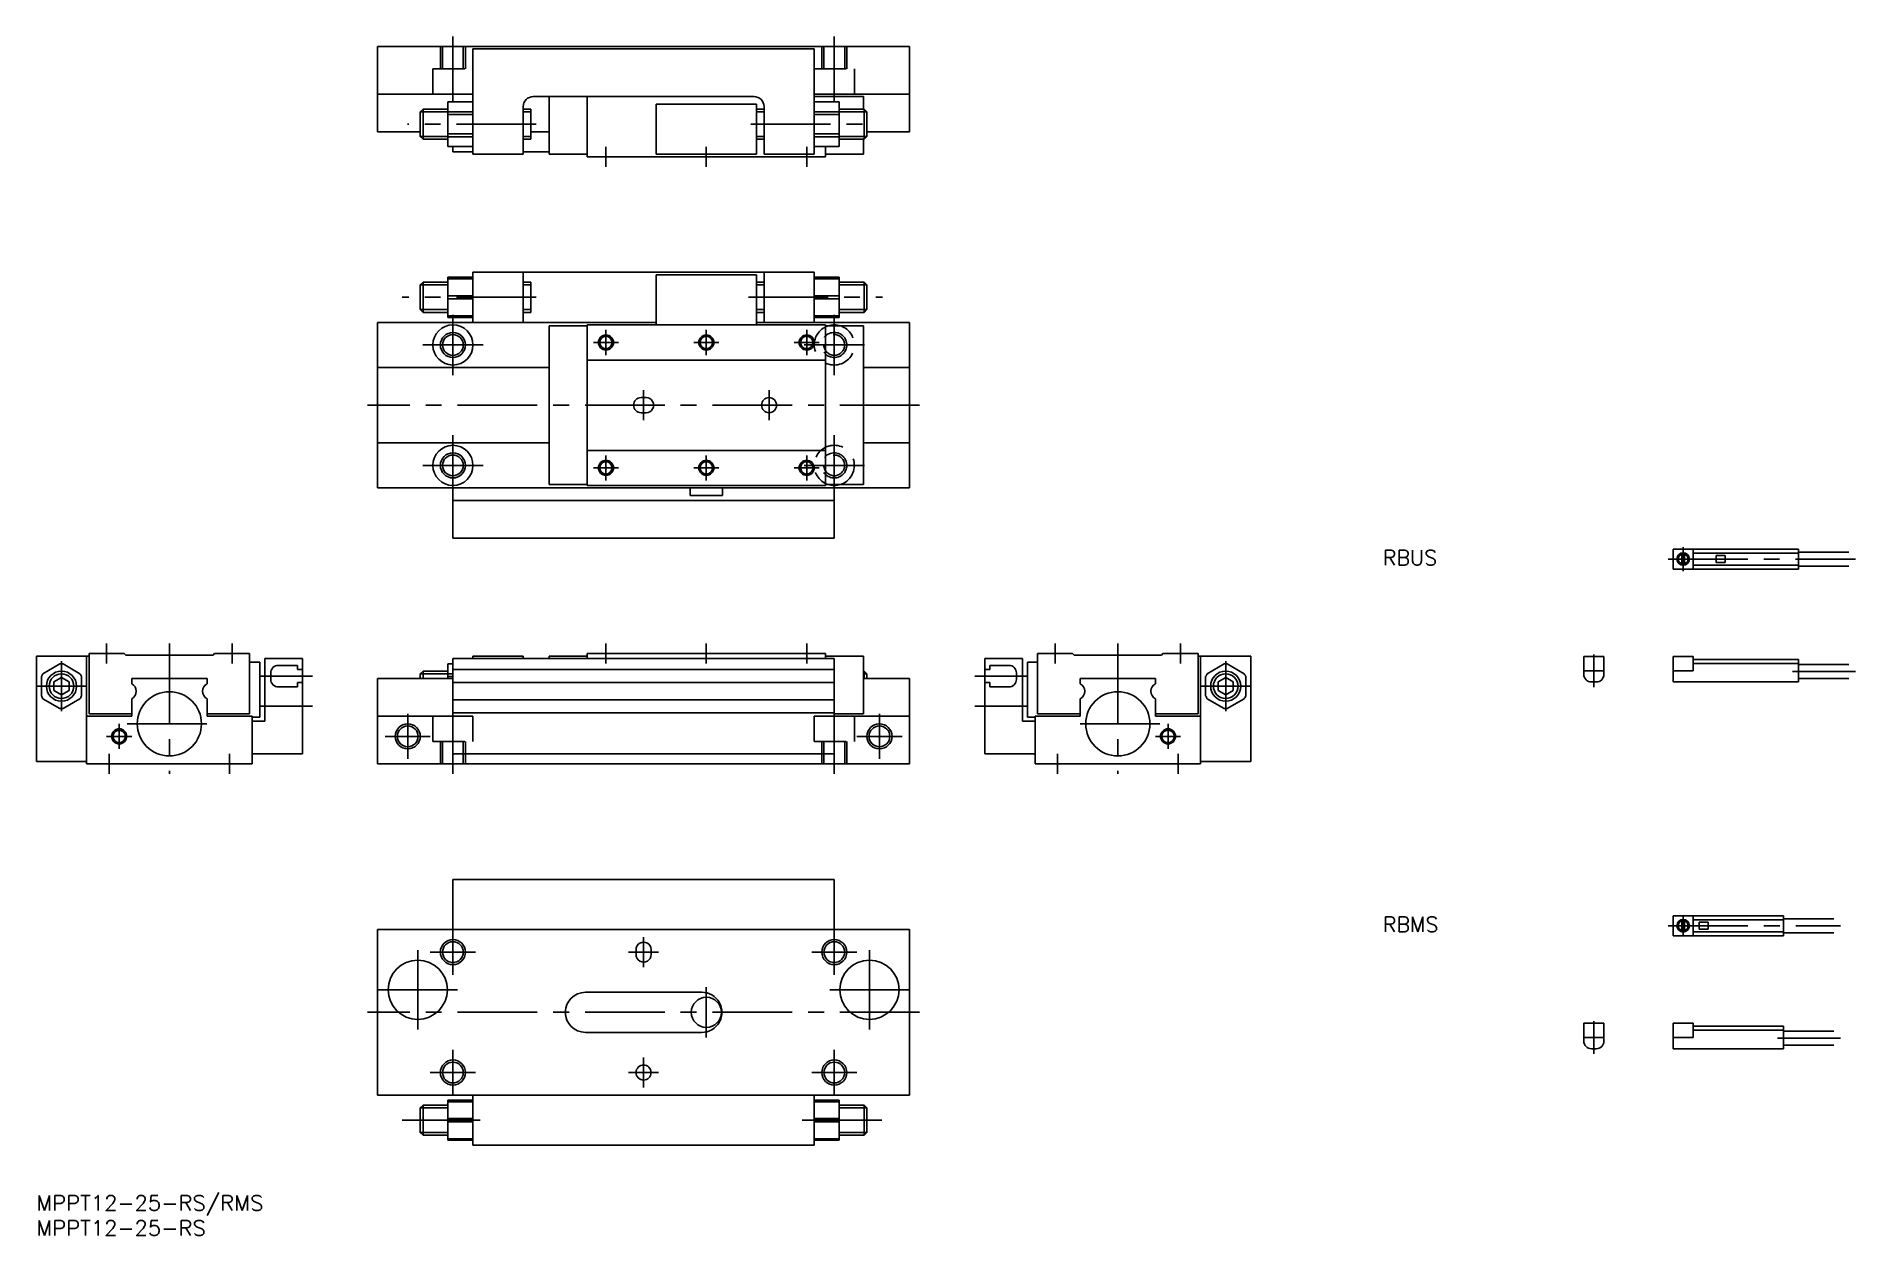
# Model space of a CAD drawing. Extents: x 0 to 363, y -8 to 231.
import ezdxf

# ---------------------------------------------------------------- set-up
doc = ezdxf.new("R2010")
doc.units = 0
doc.header["$LTSCALE"] = 0.5
doc.linetypes.add('CENTER', pattern=[50.8, 31.75, -6.35, 6.35, -6.35])
doc.linetypes.add('DASHED', pattern=[19.05, 12.7, -6.35])
for name, color, linetype in [('MSM_CENTER', 1, 'CENTER'), ('MSM_CONTINUOUS', 7, 'CONTINUOUS'), ('MSM_DASHED', 4, 'DASHED'), ('MSM_NARROW', 5, 'CONTINUOUS'), ('MSM_PART_NUMBER', 7, 'CONTINUOUS')]:
    doc.layers.add(name, color=color, linetype=linetype)
doc.styles.get("Standard").update_dxf_attribs({"font": 'txt.shx', "height": 3, "bigfont": 'bigfont.shx'})

# ---------------------------------------------------------------- blocks, each defined once
blk = doc.blocks.new('*U2')
at = {"layer": 'MSM_PART_NUMBER', "width": 1.029}
blk.add_text('MPPT12-25-RS/RMS', height=3, dxfattribs=at).set_placement((0, -3))
blk = doc.blocks.new('*U3')
at = {"layer": 'MSM_PART_NUMBER', "width": 1.029}
blk.add_text('MPPT12-25-RS', height=3, dxfattribs=at).set_placement((0, -8))
blk = doc.blocks.new('*U5')
at = {"layer": 'MSM_PART_NUMBER'}
blk.add_text('RBUS', height=3, dxfattribs=at).set_placement((268.31933, 125.594965))
blk = doc.blocks.new('*U6')
at = {"layer": 'MSM_PART_NUMBER'}
blk.add_text('RBMS', height=3, dxfattribs=at).set_placement((268.31933, 52.510791))

msp = doc.modelspace()

# ---------------------------------------------------------------- linework, layer by layer
at = {"layer": 'MSM_CENTER'}
for p, q in [((83.00002, 218.000001), (83.00002, 231.000001)), ((159.000024, 218.000001), (159.000024, 231.000001)), ((99.610356, 213.500001), (73.974411, 213.500001)), ((142.389644, 213.500001), (167.060234, 213.500001)), ((113.500004, 209.000001), (113.500004, 205.000001)), ((133.500004, 209.000001), (133.500004, 205.000001)), ((153.500004, 209.000001), (153.500004, 205.000001)), ((99.610356, 179.000001), (72.901165, 179.000001)), ((141.889664, 179.000001), (168.598854, 179.000001)), ((83.00002, 175.500001), (83.00002, 163.500001)), ((159.000024, 175.500001), (159.000024, 163.500001)), ((113.500024, 172.500001), (113.500024, 167.500001)), ((133.500024, 172.500001), (133.500024, 167.500001)), ((153.500024, 172.500001), (153.500024, 167.500001)), ((77.00002, 169.500001), (89.00002, 169.500001)), ((111.000024, 170.000001), (116.000024, 170.000001)), ((131.000024, 170.000001), (136.000024, 170.000001)), ((151.000024, 170.000001), (156.000024, 170.000001)), ((153.000024, 169.500001), (165.000024, 169.500001)), ((121.000004, 160.500001), (121.000004, 154.500001)), ((146.000004, 160.500001), (146.000004, 154.500001)), ((176.000004, 157.500001), (66, 157.500001)), ((83.00002, 151.500001), (83.00002, 139.500001)), ((159.000024, 151.500001), (159.000024, 139.500001)), ((77.00002, 145.500001), (89.00002, 145.500001)), ((113.500024, 147.500001), (113.500024, 142.500001)), ((133.500024, 147.500001), (133.500024, 142.500001)), ((153.000024, 145.500001), (165.000024, 145.500001)), ((153.500024, 147.500001), (153.500024, 142.500001)), ((111.000024, 145.000001), (116.000024, 145.000001)), ((131.000024, 145.000001), (136.000024, 145.000001)), ((151.000024, 145.000001), (156.000024, 145.000001)), ((328.155053, 129.235651), (328.155053, 124.435651)), ((325.15505, 126.835651), (362.518739, 126.835651)), ((14, 110.000001), (14, 106.000001)), ((26.5, 110.000001), (26.5, 83.999998)), ((39, 110.000001), (39, 106.000001)), ((113.500004, 106.000001), (113.500004, 110.000001)), ((133.500004, 106.000001), (133.500004, 110.000001)), ((153.500004, 106.000001), (153.500004, 110.000001)), ((203.000004, 110.000001), (203.000004, 106.000001)), ((215.500004, 110.000001), (215.500004, 83.999998)), ((228.000004, 110.000001), (228.000004, 106.000001)), ((5, 106.500001), (5, 96.500001)), ((237.000004, 106.500001), (237.000004, 96.500001)), ((310.36164, 107.835651), (310.36164, 101.335651)), ((55, 103.500001), (44.699982, 103.500001)), ((187.000004, 103.500001), (197.300004, 103.500001)), ((349.924935, 104.435649), (362.518739, 104.435649)), ((0, 101.500001), (10, 101.500001)), ((242.000004, 101.500001), (232.000004, 101.500001)), ((55, 97.500001), (44.699982, 97.500001)), ((74, 86.999998), (74, 95.999998)), ((83, 96.999998), (83, 83.999998)), ((158.999996, 96.999998), (158.999996, 83.999998)), ((168.000004, 86.999998), (168.000004, 95.999998)), ((187.000004, 97.500001), (197.300004, 97.500001)), ((14, 91.500001), (19, 91.500001)), ((16.5, 94.000001), (16.5, 89.000001)), ((18.100006, 94.000001), (34.900009, 94.000001)), ((69.5, 91.499998), (78.5, 91.499998)), ((163.500004, 91.499998), (172.500004, 91.499998)), ((223.899994, 94.000001), (207.099984, 94.000001)), ((223.000004, 91.5), (228.000004, 91.5)), ((225.500004, 94), (225.500004, 89)), ((14.5, 87.999998), (14.5, 83.999998)), ((38.5, 87.999998), (38.5, 83.999998)), ((203.500004, 87.999998), (203.500004, 83.999998)), ((227.500004, 87.999998), (227.500004, 83.999998)), ((328.155053, 55.751477), (328.155053, 51.751477)), ((83, 52.999998), (83, 43.999998)), ((121.000004, 45.499998), (121.000004, 51.499998)), ((159.000004, 52.999998), (159.000004, 43.999998)), ((325.17683, 53.751477), (359.518739, 53.751477)), ((76, 48.899999), (76, 33.100004)), ((78.5, 48.499998), (87.5, 48.499998)), ((124.000004, 48.499998), (118.000004, 48.499998)), ((154.500004, 48.499998), (163.500004, 48.499998)), ((166.000004, 48.899999), (166.000004, 33.100004)), ((68.099999, 40.999998), (83.900002, 40.999998)), ((133.500004, 41.499998), (133.500004, 31.499998)), ((158.100014, 40.999998), (173.899994, 40.999998)), ((176.000004, 36.499998), (66, 36.499998)), ((310.36164, 34.751477), (310.36164, 28.251477)), ((346.924935, 31.351487), (359.518739, 31.351487)), ((83, 29), (83, 20)), ((121.000004, 27.499998), (121.000004, 21.499998)), ((159.000004, 29), (159.000004, 20)), ((78.5, 24.5), (87.5, 24.5)), ((124.000004, 24.499998), (118.000004, 24.499998)), ((154.500004, 24.5), (163.500004, 24.5)), ((88.432308, 15), (72.901165, 15)), ((152.610204, 15), (168.598854, 15))]:
    msp.add_line(p, q, dxfattribs=at)
at = {"layer": 'MSM_CONTINUOUS'}
for p, q in [((68, 212.000001), (68, 229.000001)), ((68, 229.000001), (174.000024, 229.000001)), ((87.000004, 207.500031), (87.000004, 228.500011)), ((87.000004, 228.500011), (155.000004, 228.500011)), ((155.000004, 207.500031), (155.000004, 228.500011)), ((174.000024, 212.000001), (174.000024, 229.000001)), ((68, 219.500001), (86.999996, 219.500001)), ((87.000004, 217.949991), (82.000008, 217.949991)), ((82.000008, 217.949991), (82.000008, 209.050001)), ((99.000004, 219.000031), (143.000014, 219.000031)), ((102.149998, 207.500011), (102.149998, 219.000001)), ((109.750019, 207.000001), (109.750019, 219.000001)), ((155.000004, 219.500001), (174.000004, 219.500001)), ((155.000004, 219.000001), (164.850014, 219.000001)), ((155.000004, 217.949991), (160.000004, 217.949991)), ((160.000004, 217.949991), (160.000004, 209.050001)), ((164.850014, 216.500001), (164.850014, 219.000001)), ((77.041504, 216.500001), (76.500004, 215.958501)), ((76.500004, 211.041501), (76.500004, 215.958501)), ((77.041504, 210.500001), (77.041504, 216.500001)), ((82.000004, 216.500001), (77.041504, 216.500001)), ((82.000008, 215.989101), (87.000004, 215.989101)), ((82.000008, 215.450011), (87.000004, 215.450011)), ((98.500004, 216.500001), (96.999984, 216.500001)), ((97.000012, 207.500031), (97.000012, 216.999981)), ((98.500004, 216.500001), (98.500004, 210.500001)), ((123.500004, 217.500011), (123.500004, 207.500011)), ((123.500004, 217.500011), (143.500004, 217.500011)), ((143.500004, 217.500011), (143.500004, 207.500011)), ((143.500004, 216.500001), (145.000004, 216.500001)), ((145.000014, 207.500031), (145.000014, 216.999981)), ((160.000004, 215.989101), (155.000004, 215.989101)), ((160.000004, 215.450011), (155.000004, 215.450011)), ((159.999996, 216.500001), (164.958504, 216.500001)), ((164.958504, 216.500001), (164.958504, 210.500001)), ((165.500004, 215.958501), (164.958504, 216.500001)), ((165.500004, 215.958501), (165.500004, 211.041501)), ((68, 212.000001), (76.500004, 212.000001)), ((76.500004, 211.041501), (77.041504, 210.500001)), ((82.000004, 210.500001), (77.041504, 210.500001)), ((82.000008, 211.549981), (87.000004, 211.549981)), ((82.000008, 211.010891), (87.000004, 211.010891)), ((98.500004, 210.500001), (96.999984, 210.500001)), ((98.500004, 212.000001), (102.149998, 212.000001)), ((143.500004, 210.500001), (145.000004, 210.500001)), ((160.000004, 211.549981), (155.000004, 211.549981)), ((160.000004, 211.010891), (155.000004, 211.010891)), ((159.999996, 210.500001), (164.958504, 210.500001)), ((164.850014, 207.500011), (164.850014, 210.500001)), ((164.958504, 210.500001), (165.500004, 211.041501)), ((165.500004, 212.000001), (174.000024, 212.000001)), ((82.000008, 209.050001), (87.000004, 209.050001)), ((83.000008, 209.050001), (83.000008, 208.000001)), ((83.000008, 208.000001), (87.000004, 208.000001)), ((87.000004, 207.500031), (97.000012, 207.500031)), ((97.000012, 208.000001), (102.149998, 208.000001)), ((102.149998, 207.500011), (109.750019, 207.500011)), ((109.750019, 207.000001), (157.250004, 207.000001)), ((123.500004, 207.500011), (143.500004, 207.500011)), ((155.000004, 207.500031), (145.000014, 207.500031)), ((160.000004, 209.050001), (155.000004, 209.050001)), ((157.250004, 207.000001), (157.250004, 209.050001)), ((164.850014, 207.500011), (157.250004, 207.500011)), ((77.041504, 182.000001), (76.500004, 181.458501)), ((76.500004, 176.541501), (76.500004, 181.458501)), ((77.041504, 176.000001), (77.041504, 182.000001)), ((82.000004, 182.000001), (77.041504, 182.000001)), ((82.000004, 183.000001), (87.000004, 183.000001)), ((82.000004, 183.000001), (82.000004, 175.000001)), ((82.000004, 182.688751), (87.000004, 182.688751)), ((87.000004, 184.000001), (155.000004, 184.000001)), ((87.000004, 184.000001), (87.000004, 174.000001)), ((98.500004, 182.000001), (96.999984, 182.000001)), ((97.000012, 184.000001), (97.000012, 174.000001)), ((98.500004, 182.000001), (98.500004, 176.000001)), ((143.500004, 183.500001), (123.500004, 183.500001)), ((123.500004, 183.500001), (123.500004, 173.500001)), ((143.500004, 183.500001), (143.500004, 173.500001)), ((143.500004, 182.000001), (145.000004, 182.000001)), ((145.000014, 184.000001), (145.000014, 174.000001)), ((155.000004, 184.000001), (155.000004, 174.000001)), ((160.000004, 183.000001), (155.000004, 183.000001)), ((160.000004, 182.688751), (155.000004, 182.688751)), ((159.999996, 182.000001), (164.958504, 182.000001)), ((160.000004, 183.000001), (160.000004, 175.000001)), ((164.958504, 182.000001), (164.958504, 176.000001)), ((165.500004, 181.458501), (164.958504, 182.000001)), ((165.500004, 181.458501), (165.500004, 176.541501)), ((82.000004, 179.311251), (87.000004, 179.311251)), ((82.000004, 178.688751), (87.000004, 178.688751)), ((160.000004, 179.311251), (155.000004, 179.311251)), ((160.000004, 178.688751), (155.000004, 178.688751)), ((76.500004, 176.541501), (77.041504, 176.000001)), ((82.000004, 176.000001), (77.041504, 176.000001)), ((82.000004, 175.311251), (87.000004, 175.311251)), ((82.000004, 175.000001), (87.000004, 175.000001)), ((98.500004, 176.000001), (96.999984, 176.000001)), ((143.500004, 176.000001), (145.000004, 176.000001)), ((160.000004, 175.311251), (155.000004, 175.311251)), ((160.000004, 175.000001), (155.000004, 175.000001)), ((159.999996, 176.000001), (164.958504, 176.000001)), ((164.958504, 176.000001), (165.500004, 176.541501)), ((68, 141.000001), (68, 174.000001)), ((68, 174.000001), (123.500004, 174.000001)), ((102.149998, 173.299981), (102.149998, 141.712511)), ((109.750004, 173.299981), (102.149998, 173.299981)), ((109.750004, 173.500001), (109.750004, 141.500001)), ((157.249984, 173.500001), (109.750004, 173.500001)), ((143.500004, 174.000001), (174.000024, 174.000001)), ((157.249984, 173.500001), (157.249984, 141.500001)), ((157.249984, 173.299981), (164.850014, 173.299981)), ((164.850014, 173.299981), (164.850014, 141.699991)), ((174.000004, 141.000001), (174.000004, 174.000001)), ((68, 165.000001), (102.149998, 165.000001)), ((157.249984, 166.500001), (109.750004, 166.500001)), ((164.850014, 165.000001), (174.000004, 165.000001)), ((120.500004, 159.000001), (121.500004, 159.000001)), ((120.500004, 156.000001), (121.500004, 156.000001)), ((68, 150.000001), (102.149998, 150.000001)), ((164.850014, 150.000001), (174.000004, 150.000001)), ((157.249984, 148.500001), (109.750004, 148.500001)), ((109.750004, 141.699991), (102.149998, 141.699991)), ((157.249984, 141.500001), (109.750004, 141.500001)), ((157.249984, 141.699991), (164.850014, 141.699991)), ((68, 141.000001), (174.000004, 141.000001)), ((83.000008, 131.000001), (83.000008, 141.000001)), ((83.000008, 138.500001), (159.000004, 138.500001)), ((130.250004, 139.500001), (130.250004, 141.000001)), ((130.250004, 139.500001), (136.750004, 139.500001)), ((136.750004, 139.500001), (136.750004, 141.000001)), ((159.000004, 131.000001), (159.000004, 141.000001)), ((83.000008, 131.000001), (159.000004, 131.000001)), ((326.155053, 128.835651), (326.155053, 124.835651)), ((326.155053, 128.835651), (351.155053, 128.835651)), ((327.905053, 128.060401), (327.905053, 125.610901)), ((328.405053, 128.060401), (328.405053, 125.610901)), ((330.155045, 128.835651), (330.155045, 124.835651)), ((330.155045, 128.035651), (351.155053, 128.035651)), ((334.755052, 127.535651), (334.755052, 126.135641)), ((334.755052, 127.535651), (336.555055, 127.535651)), ((336.555055, 127.535651), (336.555055, 126.135641)), ((351.155053, 128.835651), (351.155053, 124.835651)), ((351.155053, 128.235641), (361.155053, 128.235641)), ((326.155053, 124.835651), (351.155053, 124.835651)), ((330.155045, 125.635641), (351.155053, 125.635641)), ((334.755052, 126.135641), (336.555055, 126.135641)), ((351.155053, 125.435651), (361.155053, 125.435651)), ((0, 107.500001), (0, 86.500006)), ((10.500015, 107.500001), (0, 107.500001)), ((4.688743, 105.939101), (1.311255, 103.989111)), ((8.688754, 103.989091), (5.311233, 105.939111)), ((10, 107.500001), (10, 85.999998)), ((10.5, 108.000001), (17.5, 108.000001)), ((10.5, 108.000001), (10.5, 96.000001)), ((17.500007, 108.000001), (17.800011, 107.700001)), ((17.799988, 107.699991), (35.199982, 107.699991)), ((35.499994, 107.999991), (35.19999, 107.699991)), ((42.5, 108.000001), (35.5, 108.000001)), ((42.5, 108.000001), (42.5, 96.000001)), ((44.5, 106.300001), (42.5, 106.300001)), ((44.5, 106.300001), (44.5, 95.300001)), ((53, 107.000001), (45.5, 107.000001)), ((45.5, 107.000001), (45.5, 94.500001)), ((52, 105.649991), (48.199982, 105.649991)), ((52, 105.649991), (52, 104.800001)), ((53, 107.000001), (53, 87.999998)), ((82.000008, 105.950011), (83, 105.950011)), ((82.000008, 103.000001), (82.000008, 105.950011)), ((83, 107.000001), (83, 87.999998)), ((83, 107.000001), (159.000004, 107.000001)), ((87.000004, 107.500001), (87.000004, 107.000001)), ((87.000004, 107.500001), (97.000012, 107.500001)), ((97.000012, 107.500001), (97.000012, 107.000001)), ((102.149998, 107.500001), (102.149998, 107.000001)), ((102.149998, 107.500001), (109.750004, 107.500001)), ((109.750004, 108.000001), (109.750004, 107.000001)), ((109.750004, 108.000001), (157.249984, 108.000001)), ((157.249984, 108.000001), (157.249984, 107.000001)), ((164.850014, 107.500001), (157.249984, 107.500001)), ((159.000004, 107.000001), (159.000004, 87.999998)), ((164.850014, 107.500001), (164.850014, 96.000001)), ((189.000004, 107.000001), (189.000004, 87.999998)), ((189.000004, 107.000001), (196.500004, 107.000001)), ((190.000004, 105.649991), (190.000004, 104.800001)), ((190.000004, 105.649991), (193.800004, 105.649991)), ((196.500004, 107.000001), (196.500004, 94.500001)), ((197.500004, 106.300001), (199.500004, 106.300001)), ((197.500004, 106.300001), (197.500004, 95.300001)), ((199.500004, 108.000001), (199.500004, 96.000001)), ((199.500004, 108.000001), (206.500004, 108.000001)), ((206.500004, 108.000001), (206.800004, 107.699991)), ((224.200014, 107.699991), (206.800024, 107.699991)), ((224.499984, 108.000001), (224.199984, 107.700001)), ((231.500004, 108.000001), (224.500004, 108.000001)), ((231.499974, 107.500001), (242.000004, 107.500001)), ((231.500004, 108.000001), (231.500004, 96.000001)), ((232.000004, 107.500001), (232.000004, 85.999998)), ((236.688744, 105.939101), (233.311254, 103.989111)), ((240.688754, 103.989101), (237.311234, 105.939111)), ((242.000004, 107.500001), (242.000004, 86.500006)), ((308.36164, 107.435649), (312.36164, 107.435649)), ((308.36164, 107.435649), (308.36164, 103.835651)), ((312.36164, 107.435649), (312.36164, 103.835651)), ((326.155053, 107.435649), (330.155045, 107.435649)), ((326.155053, 107.435649), (326.155053, 102.335651)), ((330.155045, 107.435649), (330.155045, 104.535656)), ((330.155045, 106.835651), (351.155053, 106.835651)), ((330.155045, 106.035656), (351.155053, 106.035656)), ((351.155053, 106.835651), (351.155053, 102.335651)), ((351.155053, 105.835651), (361.155053, 105.835651)), ((1.000015, 103.450021), (1.000015, 99.549981)), ((3.5, 102.366021), (3.5, 100.633981)), ((4.999995, 103.232051), (3.500017, 102.366041)), ((5.000008, 103.232051), (6.499999, 102.366031)), ((6.499985, 102.366021), (6.499985, 100.633981)), ((9, 99.550001), (9, 103.450011)), ((19, 103.000001), (19, 102.000001)), ((19, 103.000001), (34, 103.000001)), ((34, 103.000001), (34, 102.000001)), ((46.699982, 104.149991), (46.699982, 102.850001)), ((53, 104.800001), (52, 104.800001)), ((53, 102.199991), (52, 102.199991)), ((52, 102.199991), (52, 101.350001)), ((68, 103.000001), (68, 85.999998)), ((68, 103.000001), (83, 103.000001)), ((77.041524, 104.500001), (76.500024, 103.958501)), ((76.500024, 103.000001), (76.500024, 103.958501)), ((77.041524, 103.000001), (77.041524, 104.500001)), ((82.000024, 104.500001), (77.041524, 104.500001)), ((82.000008, 103.989121), (83, 103.989121)), ((82.000008, 103.450021), (83, 103.450021)), ((83, 104.800001), (159.000004, 104.800001)), ((83, 102.199991), (159.000004, 102.199991)), ((164.850014, 104.500001), (164.958524, 104.500001)), ((164.850014, 103.000001), (174.000004, 103.000001)), ((164.958524, 104.500001), (164.958524, 103.000001)), ((165.500024, 103.958501), (164.958524, 104.500001)), ((165.500024, 103.958501), (165.500024, 103.000001)), ((174.000004, 103.000001), (174.000004, 85.999998)), ((189.000004, 104.800001), (190.000004, 104.800001)), ((189.000004, 102.199991), (190.000004, 102.199991)), ((190.000004, 102.199991), (190.000004, 101.350001)), ((195.300004, 104.149991), (195.300004, 102.850001)), ((208.000004, 103.000001), (208.000004, 102.000001)), ((223.000004, 103.000001), (208.000004, 103.000001)), ((223.000004, 103.000001), (223.000004, 102.000001)), ((233.000024, 103.450021), (233.000024, 99.549981)), ((236.999974, 103.232051), (235.499984, 102.366031)), ((235.500004, 102.366021), (235.500004, 100.633981)), ((236.999984, 103.232041), (238.499974, 102.366031)), ((238.499984, 102.366021), (238.499984, 100.633981)), ((241.000004, 99.550001), (241.000004, 103.450011)), ((308.36164, 104.535656), (312.36164, 104.535656)), ((309.86164, 102.335651), (310.86164, 102.335651)), ((326.155053, 104.535656), (330.155045, 104.535656)), ((326.155053, 102.335651), (351.155053, 102.335651)), ((351.155053, 103.035656), (361.155053, 103.035656)), ((1.311241, 99.010921), (4.688761, 97.060911)), ((4.999999, 99.767961), (3.500008, 100.633981)), ((6.499987, 100.633981), (5.00001, 99.767971)), ((5.311256, 97.060901), (8.688743, 99.010901)), ((19, 99.000001), (19, 95.500001)), ((34, 99.000001), (34, 95.500001)), ((52, 101.350001), (48.199982, 101.350001)), ((83, 98.800001), (159.000004, 98.800001)), ((190.000004, 101.350001), (193.800004, 101.350001)), ((208.000004, 99.000001), (208.000004, 95.500001)), ((223.000004, 99.000001), (223.000004, 95.500001)), ((233.311254, 99.010921), (236.688774, 97.060911)), ((235.500004, 100.633981), (236.999974, 99.767961)), ((236.999984, 99.767961), (238.499974, 100.633981)), ((237.311254, 97.060901), (240.688744, 99.010891)), ((10, 95.500001), (19, 95.500001)), ((10.5, 96.000001), (19, 96.000001)), ((42.5, 96.000001), (34, 96.000001)), ((43, 95.500001), (34, 95.500001)), ((43, 95.500001), (43, 85.999998)), ((44.5, 95.300001), (43, 95.300001)), ((45.5, 94.500001), (43, 94.500001)), ((68, 95.500001), (83, 95.500001)), ((83, 96.199991), (159.000004, 96.199991)), ((159.000004, 96.000001), (164.850014, 96.000001)), ((159.000004, 95.500001), (174.000004, 95.500001)), ((196.500004, 94.500001), (199.000004, 94.500001)), ((197.500004, 95.300001), (199.000004, 95.300001)), ((199.000004, 95.500001), (199.000004, 85.999998)), ((199.000004, 95.500001), (208.000004, 95.500001)), ((199.500004, 96.000001), (208.000004, 96.000001)), ((231.500004, 96.000001), (223.000004, 96.000001)), ((232.000004, 95.500001), (223.000004, 95.500001)), ((53, 87.999998), (43, 87.999998)), ((83, 87.999998), (159.000004, 87.999998)), ((189.000004, 87.999998), (199.000004, 87.999998)), ((10, 86.500006), (0, 86.500006)), ((43, 85.999998), (10, 85.999998)), ((68, 85.999998), (174.000004, 85.999998)), ((199.000004, 85.999998), (232.000004, 85.999998)), ((232.000004, 86.500006), (242.000004, 86.500006)), ((83, 62.999998), (83, 52.999998)), ((83, 62.999998), (159.000004, 62.999998)), ((159.000004, 62.999998), (159.000004, 52.999998)), ((326.155053, 55.751477), (326.155053, 51.751477)), ((326.155053, 55.751477), (348.155053, 55.751477)), ((327.905053, 54.976227), (327.905053, 52.526727)), ((328.405053, 54.976227), (328.405053, 52.526727)), ((330.155061, 55.751477), (330.155061, 51.751477)), ((330.155061, 54.951477), (348.155053, 54.951477)), ((331.35505, 54.451477), (331.35505, 53.051477)), ((331.35505, 54.451477), (333.155053, 54.451477)), ((333.155053, 54.451477), (333.155053, 53.051477)), ((348.155053, 55.751477), (348.155053, 51.751477)), ((348.155053, 55.151477), (358.155061, 55.151477)), ((68, 52.999998), (68, 20)), ((68, 52.999998), (174.000004, 52.999998)), ((174.000004, 52.999998), (174.000004, 20)), ((326.155053, 51.751477), (348.155053, 51.751477)), ((330.155061, 52.551477), (348.155053, 52.551477)), ((331.35505, 53.051477), (333.155053, 53.051477)), ((348.155053, 52.351477), (358.155061, 52.351477)), ((119.500004, 48.999998), (119.500004, 47.999998)), ((122.500004, 48.999998), (122.500004, 47.999998)), ((109.400006, 40.499998), (132.600004, 40.499998)), ((308.36164, 34.351487), (312.36164, 34.351487)), ((308.36164, 34.351487), (308.36164, 30.751477)), ((312.36164, 34.351487), (312.36164, 30.751477)), ((326.155053, 29.251477), (326.155053, 34.351487)), ((326.155053, 34.351487), (330.155061, 34.351487)), ((330.155061, 31.451477), (330.155061, 34.351487)), ((330.155061, 33.751477), (348.155053, 33.751477)), ((330.155061, 32.951487), (348.155053, 32.951487)), ((348.155053, 29.251477), (348.155053, 33.751477)), ((348.155053, 32.751477), (358.155061, 32.751477)), ((109.400006, 32.499998), (132.600004, 32.499998)), ((308.36164, 31.451477), (312.36164, 31.451477)), ((309.86164, 29.251477), (310.86164, 29.251477)), ((326.155053, 31.451477), (330.155061, 31.451477)), ((326.155053, 29.251477), (348.155053, 29.251477)), ((348.155053, 29.951487), (358.155061, 29.951487)), ((68, 20), (174.000004, 20)), ((82.000008, 19.000002), (87.000004, 19.000002)), ((82.000008, 19.000002), (82.000008, 10.999998)), ((82.000008, 18.688749), (87.000004, 18.688749)), ((87.000004, 10), (87.000004, 20)), ((155.000004, 10), (155.000004, 20)), ((160.000004, 19.000002), (155.000004, 19.000002)), ((160.000004, 18.688749), (155.000004, 18.688749)), ((160.000004, 19.000002), (160.000004, 10.999998)), ((77.041504, 17.999997), (76.500004, 17.458497)), ((76.500004, 12.541497), (76.500004, 17.458497)), ((77.041504, 11.999997), (77.041504, 17.999997)), ((82.000004, 17.999997), (77.041504, 17.999997)), ((82.000008, 15.311249), (87.000004, 15.311249)), ((82.000008, 14.688749), (87.000004, 14.688749)), ((160.000004, 15.311249), (155.000004, 15.311249)), ((160.000004, 14.688749), (155.000004, 14.688749)), ((159.999996, 17.999997), (164.958504, 17.999997)), ((164.958504, 17.999997), (164.958504, 11.999997)), ((165.500004, 17.458497), (164.958504, 17.999997)), ((165.500004, 17.458497), (165.500004, 12.541497)), ((76.500004, 12.541497), (77.041504, 11.999997)), ((82.000004, 11.999997), (77.041504, 11.999997)), ((82.000008, 11.311251), (87.000004, 11.311251)), ((82.000008, 10.999998), (87.000004, 10.999998)), ((160.000004, 11.311251), (155.000004, 11.311251)), ((160.000004, 10.999998), (155.000004, 10.999998)), ((159.999996, 11.999997), (164.958504, 11.999997)), ((164.958504, 11.999997), (165.500004, 12.541497)), ((155.000004, 10), (87.000004, 10))]:
    msp.add_line(p, q, dxfattribs=at)
for centre, radius in [((83.00002, 169.500001), 4), ((83.00002, 169.500001), 2.067), ((113.500024, 170.000001), 1.2295), ((133.500024, 170.000001), 1.2295), ((153.500024, 170.000001), 1.2295), ((146.000004, 157.500001), 1.5), ((83.00002, 145.500001), 4), ((83.00002, 145.500001), 2.067), ((113.500024, 145.000001), 1.2295), ((133.500024, 145.000001), 1.2295), ((153.500024, 145.000001), 1.2295), ((328.155053, 126.835651), 1.25), ((5, 101.500001), 3), ((237.000004, 101.500001), 3), ((26.5, 94.000001), 6.4), ((215.500004, 94.000001), 6.4), ((16.5, 91.500001), 1.2295), ((74, 91.499998), 2.067), ((168.000004, 91.499998), 2.067), ((225.500004, 91.5), 1.2295), ((328.155053, 53.751477), 1.25), ((83, 48.499998), 2.067), ((159.000004, 48.499998), 2.067), ((76, 40.999998), 5.9), ((166.000004, 40.999998), 5.9), ((133.500004, 36.499998), 3), ((83, 24.5), 2.067), ((121.000004, 24.499998), 1.5), ((159.000004, 24.5), 2.067)]:
    msp.add_circle(centre, radius, dxfattribs=at)
for centre, radius, start, end in [((99.000004, 216.999981), 2, 89.999996, 180.00001), ((143.000014, 216.999981), 2, 359.99999, 89.999996), ((159.000024, 169.500001), 4, 71.80421022, 108.19578978), ((120.500004, 157.500001), 1.5, 90.000003, 270), ((121.500004, 157.500001), 1.5, 270, 90.000003), ((159.000024, 145.500001), 4, 251.8055864, 288.1944136), ((328.155053, 126.835651), 1, 104.47752, 255.52249), ((328.155053, 126.835651), 1, 284.47751, 75.522488), ((5, 101.500001), 4.45, 85.989397, 94.010785), ((48.199982, 104.149991), 1.5, 90.000003, 180.00001), ((193.800004, 104.149991), 1.5, 359.99999, 89.999996), ((237.000004, 101.500001), 4.45, 85.989397, 94.010785), ((5, 101.500001), 4.45, 145.98921, 154.01047), ((5, 101.500001), 4.45, 25.989259, 34.010599), ((18.199982, 100.500001), 1.699993, 298.07098, 61.925125), ((34.799988, 100.500001), 1.700008, 118.0719, 241.92623), ((48.199982, 102.850001), 1.5, 179.99999, 270), ((193.800004, 102.850001), 1.5, 270, 0.000009), ((207.200014, 100.500001), 1.700008, 298.07377, 61.928103), ((223.800024, 100.500001), 1.699993, 118.07487, 241.92902), ((237.000004, 101.500001), 4.45, 145.98921, 154.01047), ((237.000004, 101.500001), 4.45, 25.989259, 34.010599), ((309.86164, 103.835651), 1.5, 179.99999, 270), ((310.86164, 103.835651), 1.5, 270, 0), ((5, 101.500001), 4.45, 205.98955, 214.01061), ((5, 101.500001), 4.45, 325.98923, 334.01074), ((237.000004, 101.500001), 4.45, 205.98955, 214.01061), ((237.000004, 101.500001), 4.45, 325.98923, 334.01074), ((5, 101.500001), 4.45, 265.9894, 274.01077), ((237.000004, 101.500001), 4.45, 265.9894, 274.01077), ((328.155053, 53.751477), 1, 104.47751, 255.52249), ((328.155053, 53.751477), 1, 284.47751, 75.522488), ((121.000004, 48.999998), 1.5, 0, 180.00001), ((121.000004, 47.999998), 1.5, 179.99999, 0.00001), ((109.400006, 36.499998), 4, 90.000003, 270), ((132.600004, 36.499998), 4, 270, 90.000003), ((309.86164, 30.751477), 1.5, 179.99999, 270), ((310.86164, 30.751477), 1.5, 270, 0)]:
    msp.add_arc(centre, radius, start, end, dxfattribs=at)
at = {"layer": 'MSM_DASHED'}
for p, q in [((80.50002, 229.000001), (80.50002, 224.500001)), ((80.93302, 229.000001), (80.93302, 224.500001)), ((85.06702, 229.000001), (85.06702, 224.500001)), ((85.50002, 229.000001), (85.50002, 224.500001)), ((156.500024, 229.000001), (156.500024, 224.500001)), ((156.933024, 229.000001), (156.933024, 224.500001)), ((161.067024, 229.000001), (161.067024, 224.500001)), ((161.500024, 229.000001), (161.500024, 224.500001)), ((79.00002, 219.500001), (79.00002, 224.500001)), ((79.00002, 224.500001), (87.00002, 224.500001)), ((86.999996, 219.500001), (86.999996, 224.500001)), ((155.000004, 219.500001), (155.000004, 224.500001)), ((155.000024, 224.500001), (163.000024, 224.500001)), ((163.000024, 219.500001), (163.000024, 224.500001)), ((79, 95.499998), (79, 90.499998)), ((83, 95.500001), (87, 95.499998)), ((87, 95.499998), (87, 90.499998)), ((154.999996, 95.499998), (154.999996, 90.499998)), ((154.999996, 95.499998), (158.999996, 95.499995)), ((162.999996, 95.499998), (162.999996, 90.499998)), ((79, 90.499998), (87, 90.499998)), ((80.5, 90.499998), (80.5, 85.999998)), ((80.933, 90.499998), (80.933, 85.999998)), ((85.067, 90.499998), (85.067, 85.999998)), ((85.5, 90.499998), (85.5, 85.999998)), ((154.999996, 90.499998), (162.999996, 90.499998)), ((156.499996, 90.499998), (156.499996, 85.999998)), ((156.932996, 90.499998), (156.932996, 85.999998)), ((161.066996, 90.499998), (161.066996, 85.999998)), ((161.499996, 90.499998), (161.499996, 85.999998))]:
    msp.add_line(p, q, dxfattribs=at)
for centre, radius in [((159.000024, 169.500001), 2.5), ((159.000024, 169.500001), 2.067), ((159.000024, 145.500001), 2.5), ((159.000024, 145.500001), 2.067)]:
    msp.add_circle(centre, radius, dxfattribs=at)
for centre, start, end in [((159.000024, 169.500001), 108.19578978, 71.80421022), ((159.000024, 145.500001), 288.1944136, 251.8055864)]:
    msp.add_arc(centre, 4, start, end, dxfattribs=at)
at = {"layer": 'MSM_NARROW'}
for p, q in [((82.000004, 215.958501), (76.500004, 215.958501)), ((98.500004, 215.958501), (96.999984, 215.958501)), ((143.500004, 215.958501), (145.000004, 215.958501)), ((159.999996, 215.958501), (165.500004, 215.958501)), ((82.000004, 211.041501), (76.500004, 211.041501)), ((98.500004, 211.041501), (96.999984, 211.041501)), ((143.500004, 211.041501), (145.000004, 211.041501)), ((159.999996, 211.041501), (165.500004, 211.041501)), ((82.000004, 181.458501), (76.500004, 181.458501)), ((98.500004, 181.458501), (96.999984, 181.458501)), ((143.500004, 181.458501), (145.000004, 181.458501)), ((159.999996, 181.458501), (165.500004, 181.458501)), ((82.000004, 176.541501), (76.500004, 176.541501)), ((98.500004, 176.541501), (96.999984, 176.541501)), ((143.500004, 176.541501), (145.000004, 176.541501)), ((159.999996, 176.541501), (165.500004, 176.541501)), ((82.000024, 103.958501), (76.500024, 103.958501)), ((164.850014, 103.958501), (165.500024, 103.958501)), ((82.000004, 17.458497), (76.500004, 17.458497)), ((159.999996, 17.458497), (165.500004, 17.458497)), ((82.000004, 12.541497), (76.500004, 12.541497)), ((159.999996, 12.541497), (165.500004, 12.541497))]:
    msp.add_line(p, q, dxfattribs=at)
for centre, radius in [((83.00002, 169.500001), 2.5), ((113.500024, 170.000001), 1.5), ((133.500024, 170.000001), 1.5), ((153.500024, 170.000001), 1.5), ((83.00002, 145.500001), 2.5), ((113.500024, 145.000001), 1.5), ((133.500024, 145.000001), 1.5), ((153.500024, 145.000001), 1.5), ((5, 101.500001), 2.4585), ((237.000004, 101.500001), 2.4585), ((16.5, 91.500001), 1.5), ((74, 91.499998), 2.5), ((168.000004, 91.499998), 2.5), ((225.500004, 91.5), 1.5), ((83, 48.499998), 2.5), ((159.000004, 48.499998), 2.5), ((83, 24.5), 2.5), ((159.000004, 24.5), 2.5)]:
    msp.add_circle(centre, radius, dxfattribs=at)

# ---------------------------------------------------------------- block references
at = {"layer": 'MSM_CONTINUOUS'}
for name in ['*U5', '*U6', '*U2', '*U3']:
    msp.add_blockref(name, (0, 0), dxfattribs=at)

doc.saveas('drawing.dxf')
